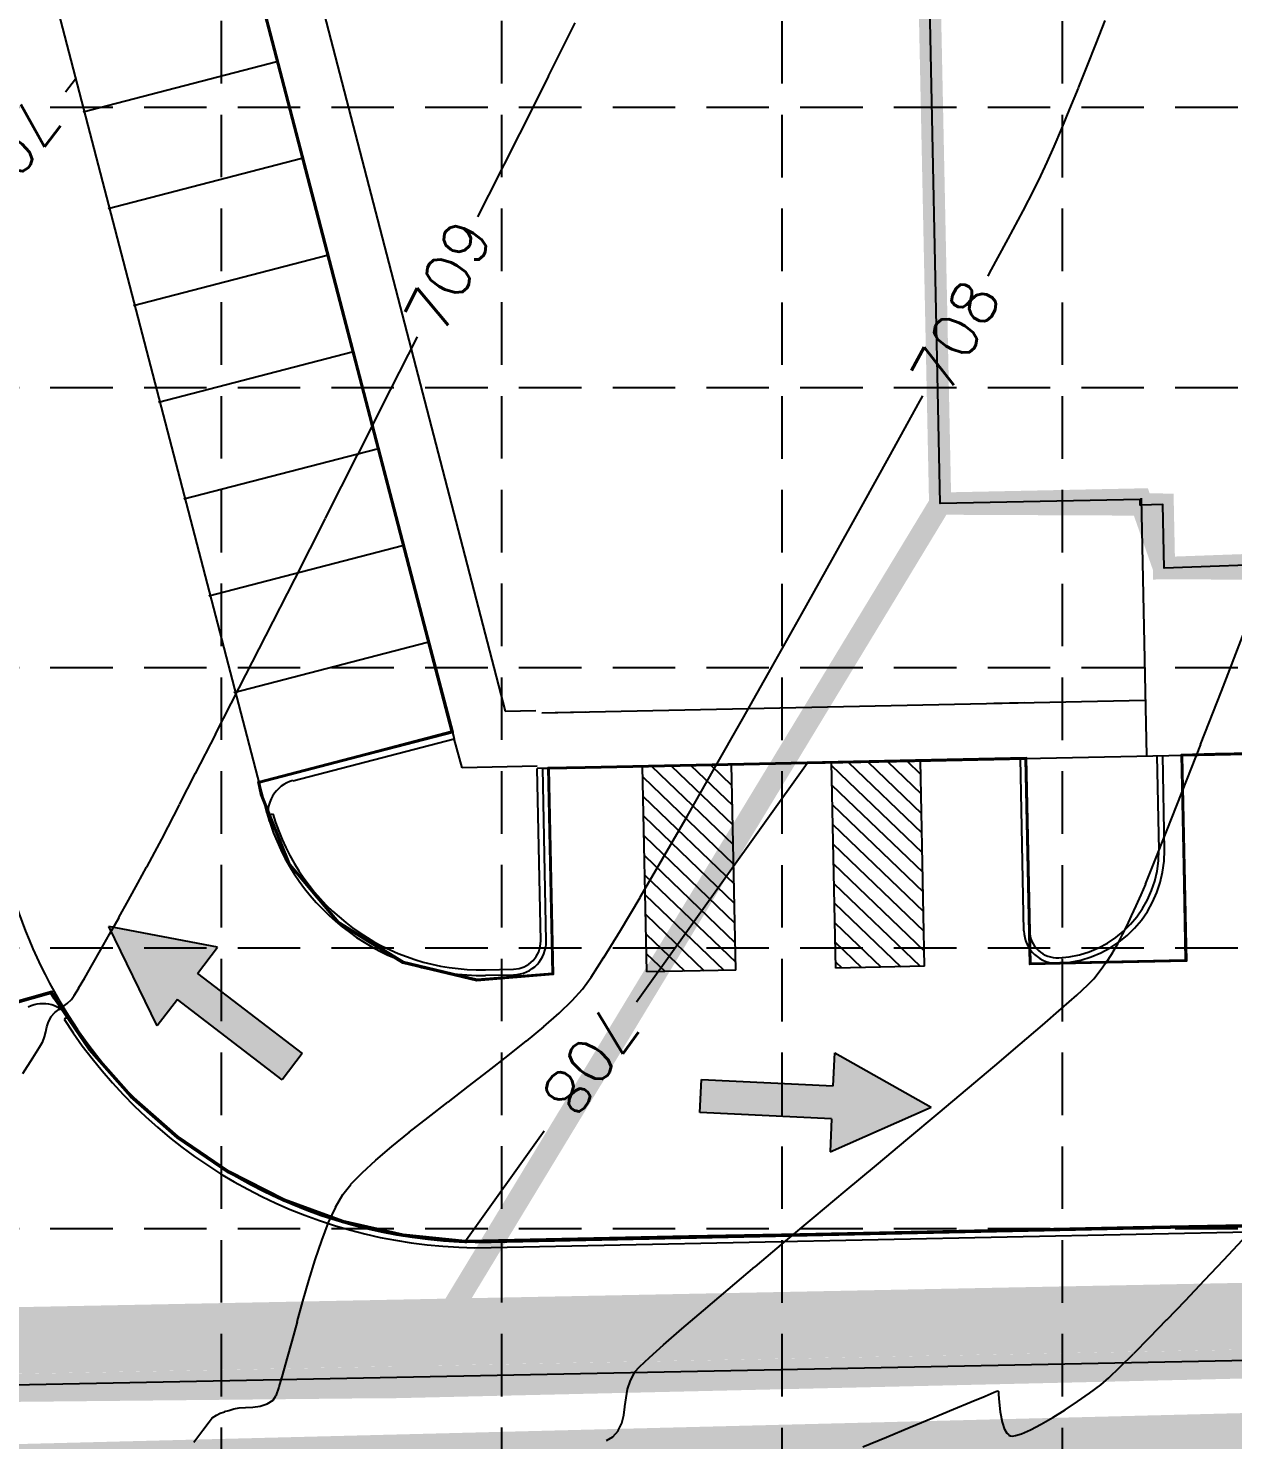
# Model space of a CAD drawing. Extents: x 5513 to 6525, y 3862 to 5479.
# Drawn here: x 5926 to 6034.4, y 4475 to 4602 of the extents above; entities that cross this region are included whole.
import ezdxf

# ---------------------------------------------------------------- set-up
doc = ezdxf.new("R2010")
doc.units = 0
doc.header["$LTSCALE"] = 50
doc.header["$MEASUREMENT"] = 0
for name, pattern in [('DAREA', [0.45, 0.35, -0.1]), ('DASH', [0.375, 0.25, -0.125]), ('HIDDEN', [0.375, 0.25, -0.125]), ('HIDDEN2', [0.1875, 0.125, -0.0625])]:
    doc.linetypes.add(name, pattern=pattern)
for name, color, linetype in [('C-BLDG-N', 1, 'Continuous'), ('C-DRNA-E', 11, 'DAREA'), ('C-PKNG-BACK-N', 7, 'Continuous'), ('C-PKNG-FACE-N', 4, 'Continuous'), ('C-PKNG-STRP-N', 7, 'Continuous'), ('C-PVMT-EP-N', 7, 'Continuous'), ('C-PVMT-FACE-F', 7, 'Continuous'), ('C-TOPO-MINR-N', 7, 'Continuous'), ('C-WTRC-EDGE', 4, 'HIDDEN2'), ('C-WTRC-FLOW-N', 7, 'Continuous'), ('CONT-MNR', 14, 'Continuous'), ('GRID', 254, 'HIDDEN'), ('l-walk-n', 6, 'Continuous'), ('LIMITS OF DISTURBANCE', 1, 'DASH'), ('SILT FENCE', 200, 'Continuous'), ('v-prop-line', 3, 'Continuous')]:
    doc.layers.add(name, color=color, linetype=linetype)
for name, color, linetype, plot in [('C-TOPO-TINN--SUB-FACE', 6, 'Continuous', False), ('C-TOPO-TINN-CURB', 5, 'Continuous', False), ('C-TOPO-TINN-PVMT', 4, 'Continuous', False), ('C-TOPO-TINN-SUBG', 3, 'Continuous', False)]:
    doc.layers.add(name, color=color, linetype=linetype, plot=plot)
doc.styles.add('L100', font='simplex', dxfattribs={"height": 5})
doc.styles.add('L80', font='simplex', dxfattribs={"height": 4})

# ---------------------------------------------------------------- blocks, each defined once
blk = doc.blocks.new('tf')
for p, q in [((0.0358, 0.1557), (-0.0842, 0.0957)), ((0.0358, 0.1157), (0.0358, 0.1557)), ((0.0358, 0.1157), (0.1958, 0.1157)), ((0.1958, 0.1157), (0.1958, 0.0757)), ((0.0358, 0.0357), (-0.0842, 0.0957)), ((0.0358, 0.0757), (0.0358, 0.0357)), ((0.1958, 0.0757), (0.0358, 0.0757))]:
    blk.add_line(p, q)
for points in [[(0.0358, 0.1557), (0.0358, 0.0357), (-0.0842, 0.0957), (0.0358, 0.0357)], [(0.1958, 0.0757), (0.1958, 0.1157), (0.0358, 0.0757), (0.0358, 0.1157)]]:
    blk.add_solid(points)

msp = doc.modelspace()

# ---------------------------------------------------------------- hatches: boundary and pattern name
at = {"layer": 'C-PKNG-STRP-N'}
h = msp.add_hatch(dxfattribs=at)
h.set_pattern_fill('ANSI31', scale=10, angle=271.1876, style=0)
h.set_pattern_definition([(316.1876, (5933.8457, 4448.4701), (0.865374, 0.902013), [])])
h.paths.add_polyline_path([(6006.26, 4536.08), (5998.26, 4535.92), (5998.64, 4517.42), (6006.64, 4517.59)])
h.paths.add_polyline_path([(5989.26, 4535.73), (5981.26, 4535.57), (5981.65, 4517.07), (5989.65, 4517.24)])

# ---------------------------------------------------------------- linework, layer by layer
at = {"layer": 'C-BLDG-N', "color": 7}
msp.add_lwpolyline([(6039.82, 4553.83), (6028.19, 4553.41), (6028.07, 4559.12), (6026.04, 4559.08), (6026.03, 4559.58), (6008.04, 4559.21), (6005.13, 4699.51), (5940.81, 4698.18), (5940.68, 4704.51), (5927.01, 4704.23), (5926.13, 4746.89), (5939.79, 4747.17), (5939.66, 4753.5)], dxfattribs=at)
at = {"layer": 'C-DRNA-E', "color": 7, "const_width": 2, "flags": 128}
msp.add_lwpolyline([(5728.77, 4476.01), (6423.84, 4489.8), (6414.53, 5124.61), (6036.52, 5117.29), (6006.42, 5046.81), (5930.42, 4919.4)], dxfattribs=at)
at = {"layer": 'C-PKNG-BACK-N', "color": 7}
for p, q in [((5972.09, 4519.87), (5971.77, 4535.37)), ((6016.08, 4520.79), (6015.76, 4536.28)), ((6027.54, 4536.53), (6027.71, 4528.03)), ((5967.11, 4517.27), (5969.64, 4517.32)), ((5967.63, 4492.27), (6126.03, 4495.56))]:
    msp.add_line(p, q, dxfattribs=at)
for centre, radius, start, end in [((5966.7, 4536.76), 19.5, 196.2465, 271.1876), ((6018.22, 4527.83), 9.5, 272.9659, 1.1876), ((6018.58, 4520.84), 2.5, 181.1876, 272.9659), ((5969.59, 4519.82), 2.5, 271.1876, 1.1876), ((5966.7, 4536.76), 44.5, 212.5576, 271.1876)]:
    msp.add_arc(centre, radius, start, end, dxfattribs=at)
at = {"layer": 'C-PKNG-FACE-N', "color": 7}
for p, q in [((5972.59, 4519.88), (5972.27, 4535.38)), ((6015.58, 4520.78), (6015.26, 4536.27)), ((6028.04, 4536.54), (6028.21, 4528.04)), ((5947.5, 4531.17), (5947.98, 4531.31)), ((5967.12, 4516.77), (5969.65, 4516.82)), ((5929.62, 4513.09), (5929.2, 4512.82)), ((5967.62, 4492.77), (6126.02, 4496.06))]:
    msp.add_line(p, q, dxfattribs=at)
for centre, radius, start, end in [((5966.7, 4536.76), 20, 196.2465, 271.1876), ((6018.22, 4527.83), 10, 272.9659, 1.1876), ((6018.58, 4520.84), 3, 181.1876, 272.9659), ((5969.59, 4519.82), 3, 271.1876, 1.1876), ((5966.7, 4536.76), 44, 212.5576, 271.1876)]:
    msp.add_arc(centre, radius, start, end, dxfattribs=at)
at = {"layer": 'C-PKNG-STRP-N', "color": 7}
for p, q in [((5981.65, 4517.07), (5981.26, 4535.57)), ((5989.65, 4517.24), (5989.26, 4535.73)), ((5998.64, 4517.42), (5998.26, 4535.92)), ((6006.64, 4517.59), (6006.26, 4536.08)), ((6006.64, 4517.59), (5998.64, 4517.42)), ((5989.65, 4517.24), (5981.65, 4517.07))]:
    msp.add_line(p, q, dxfattribs=at)
at = {"layer": 'C-PVMT-EP-N', "color": 7}
msp.add_line((5906.82, 4687.25), (5947.35, 4531.72), dxfattribs=at)
msp.add_lwpolyline([(5903.57, 4604.55), (5924.13, 4525.67, 0.078495), (5929.62, 4513.09, 1.7238)], format="xyb", dxfattribs=at)
msp.add_arc((5966.7, 4536.76), 20, 194.6047, 196.2465, dxfattribs=at)
at = {"layer": 'C-PVMT-FACE-F', "color": 7}
for p, q in [((5928.11, 4697.58), (5968.88, 4540.53)), ((5924.46, 4690.95), (5964.3, 4538.05)), ((5930.91, 4594.47), (5948.33, 4599)), ((5933.17, 4585.76), (5950.6, 4590.28)), ((5935.43, 4577.05), (5952.86, 4581.57)), ((5937.7, 4568.34), (5955.12, 4572.86)), ((5939.96, 4559.63), (5957.38, 4564.15)), ((5942.22, 4550.92), (5959.64, 4555.44)), ((5944.48, 4542.21), (5961.9, 4546.73)), ((5968.88, 4540.53), (5971.66, 4540.59)), ((5949.79, 4534.28), (5964.3, 4538.05)), ((5965.03, 4535.45), (5964.3, 4538.05)), ((5971.76, 4535.59), (5965.03, 4535.45))]:
    msp.add_line(p, q, dxfattribs=at)
for centre, start, end in [((5950.54, 4531.38), 104.5537, 194.6047), ((5927.26, 4511.21), 32.9423, 115.6765)]:
    msp.add_arc(centre, 3, start, end, dxfattribs=at)
at = {"layer": 'C-TOPO-MINR-N', "color": 7}
for points, elevation in [([(5929.33, 4596.26), (5930.23, 4597.42)], 707), ([(5980.72, 4514.39), (5996.08, 4535.87)], 708), ([(5965.27, 4492.79), (5972.41, 4502.77)], 708)]:
    msp.add_lwpolyline(points, dxfattribs=dict(at, elevation=elevation))
at = {"layer": 'C-TOPO-TINN--SUB-FACE', "color": 7}
for points in [[(6042.82, 4536.89, 708.8), (6032.82, 4536.69, 708.8), (6029.72, 4536.62, 708.8), (6029.93, 4526.62, 708.37), (6030.1, 4518.12, 708), (6020.11, 4517.92, 708.1), (6016.21, 4517.84, 708.14), (6016, 4527.83, 708.31), (6015.82, 4536.33, 708.45), (6005.83, 4536.13, 708.48), (5996.08, 4535.92, 708.5), (5986.08, 4535.72, 708.59), (5976.08, 4535.51, 708.67), (5972.73, 4535.44, 708.7), (5972.94, 4525.44, 708.54), (5973.12, 4516.94, 708.4), (5966.36, 4516.38, 708.36), (5959.73, 4517.97, 708.32), (5953.93, 4521.54, 708.28), (5949.54, 4526.75, 708.25), (5946.98, 4533.07, 708.21), (5946.77, 4534.12, 708.2), (5956.45, 4536.64, 708.31), (5964.2, 4538.66, 708.4), (5961.67, 4548.33, 708.29), (5959.15, 4558.01, 708.17), (5956.63, 4567.69, 708.06), (5954.11, 4577.36, 707.95), (5951.59, 4587.04, 707.83), (5949.07, 4596.72, 707.72), (5946.55, 4606.39, 707.61)], [(6035.42, 4494.25, 707.8), (6025.42, 4494.05, 707.9), (6015.42, 4493.85, 708), (6005.42, 4493.65, 708.1), (5995.42, 4493.44, 708.2), (5985.43, 4493.24, 708.3), (5975.43, 4493.04, 708.4), (5965.43, 4492.84, 708.5), (5965.27, 4492.84, 708.5), (5959.72, 4493.39, 708.46), (5954.27, 4494.63, 708.43), (5949.02, 4496.54, 708.39), (5944.05, 4499.08, 708.35), (5939.43, 4502.23, 708.31), (5935.23, 4505.91, 708.28), (5931.53, 4510.09, 708.24), (5928.37, 4514.7, 708.2), (5928.05, 4515.25, 708.2), (5918.42, 4512.54, 708.2)]]:
    msp.add_polyline3d(points, dxfattribs=at)
at = {"layer": 'C-TOPO-TINN-CURB', "color": 7}
for points in [[(6042.82, 4536.89, 708.8), (6032.82, 4536.69, 708.8), (6029.72, 4536.62, 708.8), (6029.93, 4526.62, 708.37), (6030.1, 4518.12, 708), (6020.11, 4517.92, 708.1), (6016.21, 4517.84, 708.14), (6016, 4527.83, 708.31), (6015.82, 4536.33, 708.45), (6005.83, 4536.13, 708.48), (5996.08, 4535.92, 708.5), (5986.08, 4535.72, 708.59), (5976.08, 4535.51, 708.67), (5972.73, 4535.44, 708.7), (5972.94, 4525.44, 708.54), (5973.12, 4516.94, 708.4), (5966.36, 4516.38, 708.36), (5959.73, 4517.97, 708.32), (5953.93, 4521.54, 708.28), (5949.54, 4526.75, 708.25), (5946.98, 4533.07, 708.21), (5946.77, 4534.12, 708.2), (5956.45, 4536.64, 708.31), (5964.2, 4538.66, 708.4), (5961.67, 4548.33, 708.29), (5959.15, 4558.01, 708.17), (5956.63, 4567.69, 708.06), (5954.11, 4577.36, 707.95), (5951.59, 4587.04, 707.83), (5949.07, 4596.72, 707.72), (5946.55, 4606.39, 707.61)], [(6035.42, 4494.15, 707.8), (6025.42, 4493.95, 707.9), (6015.42, 4493.75, 708), (6005.42, 4493.55, 708.1), (5995.43, 4493.34, 708.2), (5985.43, 4493.14, 708.3), (5975.43, 4492.94, 708.4), (5965.43, 4492.74, 708.5), (5965.27, 4492.74, 708.5), (5959.7, 4493.3, 708.46), (5954.24, 4494.54, 708.43), (5948.98, 4496.45, 708.39), (5944, 4499, 708.35), (5939.37, 4502.15, 708.31), (5935.16, 4505.84, 708.28), (5931.45, 4510.03, 708.24), (5928.29, 4514.65, 708.2), (5928.01, 4515.13, 708.2), (5918.41, 4512.44, 708.2)]]:
    msp.add_polyline3d(points, dxfattribs=at)
at = {"layer": 'C-TOPO-TINN-PVMT', "color": 7}
for points in [[(6042.77, 4536.84, 708.3), (6032.77, 4536.63, 708.3), (6029.77, 4536.57, 708.3), (6029.98, 4526.57, 707.87), (6030.15, 4518.08, 707.5), (6020.16, 4517.87, 707.6), (6016.16, 4517.79, 707.64), (6015.95, 4527.78, 707.81), (6015.77, 4536.28, 707.95), (6005.78, 4536.07, 707.98), (5996.08, 4535.87, 708), (5986.08, 4535.67, 708.09), (5976.08, 4535.46, 708.17), (5972.78, 4535.39, 708.2), (5972.99, 4525.39, 708.04), (5973.17, 4516.89, 707.9), (5966.36, 4516.33, 707.86), (5959.71, 4517.92, 707.82), (5953.9, 4521.5, 707.78), (5949.49, 4526.72, 707.75), (5946.94, 4533.06, 707.71), (5946.72, 4534.15, 707.7), (5956.39, 4536.67, 707.81), (5964.13, 4538.69, 707.9), (5961.61, 4548.37, 707.79), (5959.09, 4558.05, 707.67), (5956.57, 4567.72, 707.56), (5954.05, 4577.4, 707.45), (5951.53, 4587.08, 707.33), (5949.01, 4596.75, 707.22), (5946.48, 4606.43, 707.11)], [(6035.42, 4494.2, 707.3), (6025.42, 4494, 707.4), (6015.42, 4493.8, 707.5), (6005.42, 4493.6, 707.6), (5995.43, 4493.39, 707.7), (5985.43, 4493.19, 707.8), (5975.43, 4492.99, 707.9), (5965.43, 4492.79, 708), (5965.27, 4492.79, 708), (5959.71, 4493.34, 707.96), (5954.26, 4494.59, 707.93), (5949, 4496.5, 707.89), (5944.02, 4499.04, 707.85), (5939.4, 4502.19, 707.81), (5935.2, 4505.88, 707.78), (5931.49, 4510.06, 707.74), (5928.33, 4514.68, 707.7), (5928.03, 4515.19, 707.7), (5918.4, 4512.49, 707.7)]]:
    msp.add_polyline3d(points, dxfattribs=at)
at = {"layer": 'C-TOPO-TINN-SUBG', "color": 7, "elevation": 708.5}
msp.add_lwpolyline([(6039.82, 4553.83), (6028.19, 4553.41), (6028.07, 4559.12), (6026.04, 4559.08), (6026.03, 4559.58), (6008.04, 4559.21), (6005.13, 4699.51), (5940.81, 4698.18), (5940.68, 4704.51), (5927.01, 4704.23), (5926.13, 4746.89), (5939.79, 4747.17), (5939.66, 4753.5)], dxfattribs=at)
at = {"layer": 'C-TOPO-TINN-SUBG', "color": 7}
for points in [[(6042.72, 4536.79, 707.8), (6032.72, 4536.58, 707.8), (6029.82, 4536.52, 707.8), (6030.03, 4526.53, 707.37), (6030.21, 4518.03, 707), (6020.21, 4517.82, 707.1), (6016.11, 4517.73, 707.14), (6015.9, 4527.73, 707.31), (6015.73, 4536.23, 707.45), (6005.73, 4536.02, 707.48), (5996.08, 4535.82, 707.5), (5986.08, 4535.62, 707.59), (5976.08, 4535.41, 707.67), (5972.83, 4535.34, 707.7), (5973.04, 4525.34, 707.54), (5973.22, 4516.85, 707.4), (5966.35, 4516.28, 707.36), (5959.69, 4517.87, 707.32), (5953.86, 4521.46, 707.28), (5949.45, 4526.7, 707.25), (5946.89, 4533.05, 707.21), (5946.66, 4534.19, 707.2), (5956.33, 4536.71, 707.31), (5964.07, 4538.73, 707.4), (5961.55, 4548.4, 707.29), (5959.03, 4558.08, 707.17), (5956.51, 4567.76, 707.06), (5953.99, 4577.44, 706.95), (5951.47, 4587.11, 706.83), (5948.94, 4596.79, 706.72), (5946.42, 4606.47, 706.61)], [(6035.42, 4494.3, 706.8), (6025.42, 4494.1, 706.9), (6015.42, 4493.9, 707), (6005.42, 4493.7, 707.1), (5995.42, 4493.49, 707.2), (5985.43, 4493.29, 707.3), (5975.43, 4493.09, 707.4), (5965.43, 4492.89, 707.5), (5965.28, 4492.89, 707.5), (5959.72, 4493.44, 707.46), (5954.28, 4494.68, 707.43), (5949.04, 4496.59, 707.39), (5944.07, 4499.13, 707.35), (5939.46, 4502.26, 707.31), (5935.27, 4505.95, 707.28), (5931.57, 4510.13, 707.24), (5928.42, 4514.73, 707.2), (5928.08, 4515.31, 707.2), (5918.41, 4512.59, 707.2)]]:
    msp.add_polyline3d(points, dxfattribs=at)
at = {"layer": 'C-WTRC-EDGE', "color": 7, "const_width": 2}
for points in [[(5868.36, 4775), (5872.32, 4478.86), (5959.87, 4479.74), (6008.04, 4559.21), (6005.13, 4699.51), (5940.81, 4698.18), (5940.68, 4704.51), (5927.01, 4704.23), (5926.13, 4746.89), (5939.79, 4747.17), (5939.66, 4753.5), (5991.65, 4754.58), (5991.28, 4772.41)], [(5991.65, 4754.58), (5939.66, 4753.5), (5939.79, 4747.17), (5926.13, 4746.89), (5927.01, 4704.23), (5940.68, 4704.51), (5940.81, 4698.18), (6005.13, 4699.51), (6008.04, 4559.21), (6028.07, 4559.12), (6028.19, 4553.41), (6039.82, 4553.83)]]:
    msp.add_lwpolyline(points, dxfattribs=at)
msp.add_lwpolyline([(6151.93, 4738.42), (6211.45, 4739.29), (6215.17, 4485.66), (5959.87, 4479.74), (6008.04, 4559.21), (6026.03, 4559.58), (6028.19, 4553.41), (6068.93, 4553.14), (6068.78, 4559.97), (6091.35, 4560.94), (6088.45, 4701.24), (6138.77, 4702.28), (6138.64, 4708.61), (6152.3, 4708.9)], close=True, dxfattribs=at)
at = {"layer": 'CONT-MNR', "color": 42}
for points, elevation in [([(6022.08, 4600.61), (6022.88, 4602.67)], 708), ([(6021.28, 4598.58), (6022.08, 4600.61)], 708), ([(6020.49, 4596.61), (6021.28, 4598.58)], 708), ([(6015.5, 4585.56), (6016.5, 4587.47)], 708), ([(5966.44, 4585.01), (5967.43, 4586.97)], 709), ([(5952.72, 4557.89), (5955.61, 4563.59)], 709), ([(5995.59, 4549.29), (5998.29, 4554.12)], 708), ([(5992.9, 4544.49), (5995.59, 4549.29)], 708), ([(6029.83, 4533.28), (6031.49, 4537.53)], 707), ([(6028.42, 4529.71), (6029.83, 4533.28)], 707), ([(5938.55, 4530.12), (5939.59, 4532.12)], 709), ([(5937.35, 4527.85), (5937.98, 4529.02)], 709), ([(5937.98, 4529.02), (5938.55, 4530.12)], 709), ([(6027.31, 4526.91), (6028.42, 4529.71)], 707), ([(5935.83, 4525.05), (5936.62, 4526.51)], 709), ([(6025.67, 4523.02), (6026.13, 4524.02)], 707), ([(5934.13, 4521.98), (5934.99, 4523.53)], 709), ([(6024.86, 4521.26), (6025.25, 4522.11)], 707), ([(5932.47, 4519.02), (5933.28, 4520.47)], 709), ([(5977.78, 4518.38), (5979.26, 4520.8)], 708), ([(6024.06, 4519.67), (6024.46, 4520.45)], 707), ([(5931.71, 4517.7), (5932.47, 4519.02)], 709), ([(5931.05, 4516.55), (5931.71, 4517.7)], 709), ([(6022.54, 4517.31), (6023.11, 4518.12)], 707), ([(6021.33, 4515.9), (6021.87, 4516.46)], 707), ([(5929.48, 4514.22), (5929.85, 4514.59)], 709), ([(5973.74, 4513.36), (5974.92, 4514.5)], 708), ([(5928.35, 4513.41), (5928.71, 4513.7)], 709), ([(5927.43, 4511.23), (5927.54, 4511.69)], 709), ([(6007.86, 4504.35), (6010.49, 4506.55)], 707), ([(5956.01, 4499), (5957.25, 4500.13)], 708), ([(5954.29, 4497.05), (5955.01, 4497.96)], 708), ([(5996.69, 4495), (5999.49, 4497.34)], 707), ([(5953.63, 4495.92), (5954.29, 4497.05)], 708), ([(5951.79, 4491.16), (5952.38, 4492.91)], 708), ([(5950.68, 4487.44), (5951.22, 4489.32)], 708), ([(5986.74, 4486.61), (5988.95, 4488.49)], 707), ([(5950.18, 4485.6), (5950.68, 4487.44)], 708), ([(6028.45, 4485.78), (6030.12, 4487.52)], 706), ([(5981.87, 4482.38), (5983.15, 4483.52)], 707), ([(5948.55, 4479.73), (5948.89, 4480.85)], 708), ([(5980.56, 4481.08), (5980.99, 4481.55)], 707), ([(6023.22, 4480.55), (6024.22, 4481.5)], 706), ([(5979.77, 4478.74), (5979.91, 4479.54)], 707), ([(5979.91, 4479.54), (5980.16, 4480.32)], 707), ([(6021.48, 4479.18), (6022.49, 4479.93)], 706), ([(6022.49, 4479.93), (6023.22, 4480.55)], 706), ([(5948.01, 4478.53), (5948.26, 4478.94)], 708), ([(6013.3, 4479.05), (6013.35, 4478.37)], 706), ([(6020.4, 4478.42), (6021.48, 4479.18)], 706), ([(5942.53, 4476.95), (5942.9, 4477.2)], 708), ([(5942.9, 4477.2), (5943.25, 4477.38)], 708), ([(5945.53, 4477.88), (5946.18, 4477.92)], 708), ([(6017.14, 4476.37), (6018.18, 4476.98)], 706), ([(6013.84, 4475.92), (6014.04, 4475.56)], 706)]:
    msp.add_lwpolyline(points, dxfattribs=dict(at, elevation=elevation))
at = {"layer": 'CONT-MNR', "color": 42, "extrusion": (0.894767, -0.446533, 0), "elevation": 3291.25}
msp.add_lwpolyline([(6780.91, 709), (6786.26, 709)], dxfattribs=at)
at = {"layer": 'CONT-MNR', "color": 42, "extrusion": (0.894042, -0.447984, 0), "elevation": 3280.25}
msp.add_lwpolyline([(6780.43, 709), (6786.24, 709)], dxfattribs=at)
at = {"layer": 'CONT-MNR', "color": 42, "extrusion": (0.925588, -0.378532, 0), "elevation": 3832.53}
msp.add_lwpolyline([(6531.48, 708), (6533.51, 708)], dxfattribs=at)
at = {"layer": 'CONT-MNR', "color": 42, "extrusion": (0.922843, -0.385176, 0), "elevation": 3785.48}
msp.add_lwpolyline([(6556.96, 708), (6558.87, 708)], dxfattribs=at)
at = {"layer": 'CONT-MNR', "color": 42, "extrusion": (0.893482, -0.449099, 0), "elevation": 3271.78}
msp.add_lwpolyline([(6778.34, 709), (6784.52, 709)], dxfattribs=at)
at = {"layer": 'CONT-MNR', "color": 42, "extrusion": (0.919581, -0.3929, 0), "elevation": 3730.37}
msp.add_lwpolyline([(6586.71, 708), (6588.47, 708)], dxfattribs=at)
at = {"layer": 'CONT-MNR', "color": 42, "extrusion": (0.915434, -0.402469, 0), "elevation": 3661.48}
msp.add_lwpolyline([(6623.69, 708), (6625.26, 708)], dxfattribs=at)
at = {"layer": 'CONT-MNR', "color": 42, "extrusion": (0.909697, -0.415273, 0), "elevation": 3568.18}
msp.add_lwpolyline([(6673.06, 708), (6674.41, 708)], dxfattribs=at)
at = {"layer": 'CONT-MNR', "color": 42, "extrusion": (0.895703, -0.444652, 0), "elevation": 3349.17}
msp.add_lwpolyline([(6784.26, 708), (6785.63, 708)], dxfattribs=at)
at = {"layer": 'CONT-MNR', "color": 42, "extrusion": (0.882961, -0.469446, 0), "elevation": 3158.78}
msp.add_lwpolyline([(6869.95, 708), (6872.82, 708)], dxfattribs=at)
at = {"layer": 'CONT-MNR', "color": 42, "extrusion": (0.880583, -0.473892, 0), "elevation": 3124.1}
msp.add_lwpolyline([(6882.29, 708), (6885.79, 708)], dxfattribs=at)
at = {"layer": 'CONT-MNR', "color": 42, "extrusion": (0.878938, -0.476936, 0), "elevation": 3100.27}
msp.add_lwpolyline([(6892.77, 708), (6893.06, 708)], dxfattribs=at)
at = {"layer": 'CONT-MNR', "color": 42, "extrusion": (0.892341, -0.451361, 0), "elevation": 3254.61}
msp.add_lwpolyline([(6766.97, 709), (6772.32, 709)], dxfattribs=at)
at = {"layer": 'CONT-MNR', "color": 42, "extrusion": (0.89206, -0.451917, 0), "elevation": 3250.4}
msp.add_lwpolyline([(6762.44, 709), (6769, 709)], dxfattribs=at)
at = {"layer": 'CONT-MNR', "color": 42, "extrusion": (0.87662, -0.481183, 0), "elevation": 3066.91}
msp.add_lwpolyline([(6894.56, 708), (6895.41, 708)], dxfattribs=at)
at = {"layer": 'CONT-MNR', "color": 42, "extrusion": (0.875679, -0.482893, 0), "elevation": 3053.45}
msp.add_lwpolyline([(6895.36, 708), (6900.53, 708)], dxfattribs=at)
at = {"layer": 'CONT-MNR', "color": 42, "extrusion": (0.87479, -0.484503, 0), "elevation": 3040.77}
msp.add_lwpolyline([(6895.59, 708), (6900.96, 708)], dxfattribs=at)
at = {"layer": 'CONT-MNR', "color": 42, "extrusion": (0.873905, -0.486097, 0), "elevation": 3028.19}
msp.add_lwpolyline([(6895.62, 708), (6901.12, 708)], dxfattribs=at)
at = {"layer": 'CONT-MNR', "color": 42, "extrusion": (0.891559, -0.452904, 0), "elevation": 3242.92}
msp.add_lwpolyline([(6753.51, 709), (6759.63, 709)], dxfattribs=at)
at = {"layer": 'CONT-MNR', "color": 42, "extrusion": (0.891318, -0.453379, 0), "elevation": 3239.32}
msp.add_lwpolyline([(6749.5, 709), (6755.24, 709)], dxfattribs=at)
at = {"layer": 'CONT-MNR', "color": 42, "extrusion": (0.891064, -0.453877, 0), "elevation": 3235.54}
msp.add_lwpolyline([(6746.05, 709), (6751.31, 709)], dxfattribs=at)
at = {"layer": 'CONT-MNR', "color": 42, "extrusion": (0.932414, -0.361391, 0), "elevation": 3984.03}
msp.add_lwpolyline([(6415.75, 707), (6421.43, 707)], dxfattribs=at)
at = {"layer": 'CONT-MNR', "color": 42, "extrusion": (0.870856, -0.491537, 0), "elevation": 2985.16}
msp.add_lwpolyline([(6897.97, 708), (6903.33, 708)], dxfattribs=at)
at = {"layer": 'CONT-MNR', "color": 42, "extrusion": (0.890777, -0.454441, 0), "elevation": 3231.27}
msp.add_lwpolyline([(6743.43, 709), (6748.1, 709)], dxfattribs=at)
at = {"layer": 'CONT-MNR', "color": 42, "extrusion": (0.931966, -0.362545, 0), "elevation": 3976.08}
msp.add_lwpolyline([(6415.51, 707), (6420.68, 707)], dxfattribs=at)
at = {"layer": 'CONT-MNR', "color": 42, "extrusion": (0.869534, -0.493873, 0), "elevation": 2966.64}
msp.add_lwpolyline([(6900.8, 708), (6905.95, 708)], dxfattribs=at)
at = {"layer": 'CONT-MNR', "color": 42, "extrusion": (0.890419, -0.455143, 0), "elevation": 3225.96}
msp.add_lwpolyline([(6742.01, 709), (6745.98, 709)], dxfattribs=at)
at = {"layer": 'CONT-MNR', "color": 42, "extrusion": (0.86792, -0.496704, 0), "elevation": 2944.13}
msp.add_lwpolyline([(6905.57, 708), (6910.43, 708)], dxfattribs=at)
at = {"layer": 'CONT-MNR', "color": 42, "extrusion": (0.889905, -0.456145, 0), "elevation": 3218.36}
msp.add_lwpolyline([(6742.48, 709), (6745.64, 709)], dxfattribs=at)
at = {"layer": 'CONT-MNR', "color": 42, "extrusion": (0.865861, -0.500285, 0), "elevation": 2915.58}
msp.add_lwpolyline([(6913.2, 708), (6917.68, 708)], dxfattribs=at)
at = {"layer": 'CONT-MNR', "color": 42, "extrusion": (0.87878, -0.477228, 0), "elevation": 3056.81}
msp.add_lwpolyline([(6810.92, 709), (6812.45, 709)], dxfattribs=at)
at = {"layer": 'CONT-MNR', "color": 42, "extrusion": (0.863091, -0.505049, 0), "elevation": 2877.44}
msp.add_lwpolyline([(6925.15, 708), (6929.16, 708)], dxfattribs=at)
at = {"layer": 'CONT-MNR', "color": 42, "extrusion": (0.927574, -0.373639, 0), "elevation": 3899.35}
msp.add_lwpolyline([(6449, 707), (6451.09, 707)], dxfattribs=at)
at = {"layer": 'CONT-MNR', "color": 42, "extrusion": (0.875611, -0.483018, 0), "elevation": 3011.79}
msp.add_lwpolyline([(6827.55, 709), (6829.29, 709)], dxfattribs=at)
at = {"layer": 'CONT-MNR', "color": 42, "extrusion": (0.921106, -0.389312, 0), "elevation": 3789.45}
msp.add_lwpolyline([(6513.15, 707), (6514.19, 707)], dxfattribs=at)
at = {"layer": 'CONT-MNR', "color": 42, "extrusion": (0.859102, -0.511805, 0), "elevation": 2823.02}
msp.add_lwpolyline([(6944.04, 708), (6947.51, 708)], dxfattribs=at)
at = {"layer": 'CONT-MNR', "color": 42, "extrusion": (0.909665, -0.415342, 0), "elevation": 3602.74}
msp.add_lwpolyline([(6616.15, 707), (6617.15, 707)], dxfattribs=at)
at = {"layer": 'CONT-MNR', "color": 42, "extrusion": (0.872784, -0.488106, 0), "elevation": 2972.01}
msp.add_lwpolyline([(6841.46, 709), (6843.2, 709)], dxfattribs=at)
at = {"layer": 'CONT-MNR', "color": 42, "extrusion": (0.899494, -0.436933, 0), "elevation": 3443.84}
msp.add_lwpolyline([(6698.4, 707), (6699.3, 707)], dxfattribs=at)
at = {"layer": 'CONT-MNR', "color": 42, "extrusion": (0.84188, -0.539665, 0), "elevation": 2632.47}
msp.add_lwpolyline([(7054.18, 707), (7055.1, 707)], dxfattribs=at)
at = {"layer": 'CONT-MNR', "color": 42, "extrusion": (0.866366, -0.499409, 0), "elevation": 2961.88}
msp.add_lwpolyline([(6923.27, 707), (6924.16, 707)], dxfattribs=at)
at = {"layer": 'CONT-MNR', "color": 42, "extrusion": (0.841091, -0.540894, 0), "elevation": 2583.89}
msp.add_lwpolyline([(7031.6, 708), (7033.72, 708)], dxfattribs=at)
at = {"layer": 'CONT-MNR', "color": 42, "extrusion": (0.861644, -0.507512, 0), "elevation": 2818.25}
msp.add_lwpolyline([(6900.66, 709), (6901.74, 709)], dxfattribs=at)
at = {"layer": 'CONT-MNR', "color": 42, "extrusion": (0.812016, -0.583635, 0), "elevation": 2217.08}
msp.add_lwpolyline([(7154.4, 708), (7155.72, 708)], dxfattribs=at)
at = {"layer": 'CONT-MNR', "color": 42, "extrusion": (0.786155, -0.618029, 0), "elevation": 1942.82}
msp.add_lwpolyline([(7272.33, 707), (7273.41, 707)], dxfattribs=at)
at = {"layer": 'CONT-MNR', "color": 42, "extrusion": (0.852711, -0.522382, 0), "elevation": 2698.13}
msp.add_lwpolyline([(6947.72, 709), (6948.51, 709)], dxfattribs=at)
at = {"layer": 'CONT-MNR', "color": 42, "extrusion": (0.740239, -0.672343, 0), "elevation": 1387.58}
msp.add_lwpolyline([(7359.01, 708), (7360.4, 708)], dxfattribs=at)
at = {"layer": 'CONT-MNR', "color": 42, "extrusion": (0.663067, -0.74856, 0), "elevation": 612.15}
msp.add_lwpolyline([(7498.5, 707), (7500.33, 707)], dxfattribs=at)
at = {"layer": 'CONT-MNR', "color": 42, "extrusion": (-0.678708, 0.734408, 0), "elevation": -770.21}
msp.add_lwpolyline([(-7485.75, 707), (-7487.09, 707)], dxfattribs=at)
at = {"layer": 'CONT-MNR', "color": 42, "extrusion": (0.546196, -0.837657, 0), "elevation": -542.69}
msp.add_lwpolyline([(7431.59, 709), (7432.05, 709)], dxfattribs=at)
at = {"layer": 'CONT-MNR', "color": 42, "extrusion": (-0.585253, 0.810851, 0), "elevation": 190.12}
msp.add_lwpolyline([(-7449.41, 709), (-7449.88, 709)], dxfattribs=at)
at = {"layer": 'CONT-MNR', "color": 42, "extrusion": (0.825862, -0.563872, 0), "elevation": 2351.59}
msp.add_lwpolyline([(7072.11, 709), (7072.54, 709)], dxfattribs=at)
at = {"layer": 'CONT-MNR', "color": 42, "extrusion": (0.654847, -0.755762, 0), "elevation": 530.16}
msp.add_lwpolyline([(7502.46, 707), (7504.74, 707)], dxfattribs=at)
at = {"layer": 'CONT-MNR', "color": 42, "extrusion": (0.954688, -0.297607, 0), "elevation": 4316.2}
msp.add_lwpolyline([(6071.79, 709), (6072.25, 709)], dxfattribs=at)
at = {"layer": 'CONT-MNR', "color": 42, "extrusion": (0.882429, -0.470446, 0), "elevation": 3107.92}
msp.add_lwpolyline([(6770.72, 709), (6771.23, 709)], dxfattribs=at)
at = {"layer": 'CONT-MNR', "color": 42, "extrusion": (0.759539, -0.650461, 0), "elevation": 1567.01}
msp.add_lwpolyline([(7283.76, 709), (7284.27, 709)], dxfattribs=at)
at = {"layer": 'CONT-MNR', "color": 42, "extrusion": (-0.660335, 0.750971, 0), "elevation": -555.26}
msp.add_lwpolyline([(-7464.59, 708), (-7466.44, 708)], dxfattribs=at)
at = {"layer": 'CONT-MNR', "color": 42, "extrusion": (0.932742, -0.360544, 0), "elevation": 3902.27}
msp.add_lwpolyline([(6344.38, 709), (6344.91, 709)], dxfattribs=at)
at = {"layer": 'CONT-MNR', "color": 42, "extrusion": (0.978123, -0.208029, 0), "elevation": 4859.3}
msp.add_lwpolyline([(5646.09, 709), (5646.54, 709)], dxfattribs=at)
at = {"layer": 'CONT-MNR', "color": 42, "extrusion": (0.638657, -0.769491, 0), "elevation": 342.23}
msp.add_lwpolyline([(7475.37, 708), (7477.39, 708)], dxfattribs=at)
at = {"layer": 'CONT-MNR', "color": 42, "extrusion": (0.649892, -0.760027, 0), "elevation": 481.1}
msp.add_lwpolyline([(7503.12, 707), (7505.77, 707)], dxfattribs=at)
at = {"layer": 'CONT-MNR', "color": 42, "extrusion": (0.847045, -0.531522, 0), "elevation": 2623.09}
msp.add_lwpolyline([(6969.63, 709), (6970.75, 709)], dxfattribs=at)
at = {"layer": 'CONT-MNR', "color": 42, "extrusion": (0.858819, -0.512279, 0), "elevation": 2779.67}
msp.add_lwpolyline([(6909.81, 709), (6910.31, 709)], dxfattribs=at)
at = {"layer": 'CONT-MNR', "color": 42, "extrusion": (0.624124, -0.781325, 0), "elevation": 202.07}
msp.add_lwpolyline([(7478.33, 708), (7480.47, 708)], dxfattribs=at)
at = {"layer": 'CONT-MNR', "color": 42, "extrusion": (0.64668, -0.762761, 0), "elevation": 449.45}
msp.add_lwpolyline([(7502.1, 707), (7505.08, 707)], dxfattribs=at)
at = {"layer": 'CONT-MNR', "color": 42, "extrusion": (0.843772, -0.536702, 0), "elevation": 2580.34}
msp.add_lwpolyline([(6983.89, 709), (6985.57, 709)], dxfattribs=at)
at = {"layer": 'CONT-MNR', "color": 42, "extrusion": (0.614931, -0.788581, 0), "elevation": 114.48}
msp.add_lwpolyline([(7477.95, 708), (7480.18, 708)], dxfattribs=at)
at = {"layer": 'CONT-MNR', "color": 42, "extrusion": (0.644526, -0.764582, 0), "elevation": 428.29}
msp.add_lwpolyline([(7500.11, 707), (7503.34, 707)], dxfattribs=at)
at = {"layer": 'CONT-MNR', "color": 42, "extrusion": (-0.610078, 0.792341, 0), "elevation": -68.57}
msp.add_lwpolyline([(-7476.23, 708), (-7478.51, 708)], dxfattribs=at)
at = {"layer": 'CONT-MNR', "color": 42, "extrusion": (0.609092, -0.7931, 0), "elevation": 59.27}
msp.add_lwpolyline([(7474.02, 708), (7476.31, 708)], dxfattribs=at)
at = {"layer": 'CONT-MNR', "color": 42, "extrusion": (0.611906, -0.790931, 0), "elevation": 85.82}
msp.add_lwpolyline([(7471.52, 708), (7473.76, 708)], dxfattribs=at)
at = {"layer": 'CONT-MNR', "color": 42, "extrusion": (-0.618852, 0.785507, 0), "elevation": -151.66}
msp.add_lwpolyline([(-7468.3, 708), (-7470.47, 708)], dxfattribs=at)
at = {"layer": 'CONT-MNR', "color": 42, "extrusion": (0.642159, -0.766572, 0), "elevation": 405.1}
msp.add_lwpolyline([(7494.38, 707), (7497.96, 707)], dxfattribs=at)
at = {"layer": 'CONT-MNR', "color": 42, "extrusion": (0.630746, -0.775989, 0), "elevation": 265.41}
msp.add_lwpolyline([(7463.08, 708), (7465.13, 708)], dxfattribs=at)
at = {"layer": 'CONT-MNR', "color": 42, "extrusion": (0.649121, -0.760685, 0), "elevation": 443.79}
msp.add_lwpolyline([(7452.72, 708), (7454.6, 708)], dxfattribs=at)
at = {"layer": 'CONT-MNR', "color": 42, "extrusion": (-0.641651, 0.766996, 0), "elevation": -400.14}
msp.add_lwpolyline([(-7490.99, 707), (-7494.65, 707)], dxfattribs=at)
at = {"layer": 'CONT-MNR', "color": 42, "extrusion": (0.718511, -0.695515, 0), "elevation": 1150.34}
msp.add_lwpolyline([(7373.64, 708), (7375.08, 708)], dxfattribs=at)
at = {"layer": 'CONT-MNR', "color": 42, "extrusion": (0.641509, -0.767116, 0), "elevation": 398.75}
msp.add_lwpolyline([(7487.38, 707), (7491.07, 707)], dxfattribs=at)
at = {"layer": 'CONT-MNR', "color": 42, "extrusion": (0.910208, -0.414152, 0), "elevation": 3557.05}
msp.add_lwpolyline([(6556.39, 708), (6557.93, 708)], dxfattribs=at)
at = {"layer": 'CONT-MNR', "color": 42, "extrusion": (0.642298, -0.766455, 0), "elevation": 406.45}
msp.add_lwpolyline([(7479.78, 707), (7483.33, 707)], dxfattribs=at)
at = {"layer": 'CONT-MNR', "color": 42, "extrusion": (0.933688, -0.358087, 0), "elevation": 3948.81}
msp.add_lwpolyline([(6326.45, 708), (6328.17, 708)], dxfattribs=at)
at = {"layer": 'CONT-MNR', "color": 42, "extrusion": (0.643313, -0.765603, 0), "elevation": 416.36}
msp.add_lwpolyline([(7475.84, 707), (7479.23, 707)], dxfattribs=at)
at = {"layer": 'CONT-MNR', "color": 42, "extrusion": (0.727841, -0.685746, 0), "elevation": 1311.68}
msp.add_lwpolyline([(7406.35, 706), (7408.82, 706)], dxfattribs=at)
at = {"layer": 'CONT-MNR', "color": 42, "extrusion": (0.955915, -0.293645, 0), "elevation": 4370.59}
msp.add_lwpolyline([(6038.95, 708), (6040.88, 708)], dxfattribs=at)
at = {"layer": 'CONT-MNR', "color": 42, "extrusion": (0.726705, -0.68695, 0), "elevation": 1299.41}
msp.add_lwpolyline([(7405.99, 706), (7408.51, 706)], dxfattribs=at)
at = {"layer": 'CONT-MNR', "color": 42, "extrusion": (0.644881, -0.764283, 0), "elevation": 431.68}
msp.add_lwpolyline([(7471.8, 707), (7474.97, 707)], dxfattribs=at)
at = {"layer": 'CONT-MNR', "color": 42, "extrusion": (0.724849, -0.688908, 0), "elevation": 1279.43}
msp.add_lwpolyline([(7406.97, 706), (7409.47, 706)], dxfattribs=at)
at = {"layer": 'CONT-MNR', "color": 42, "extrusion": (0.650729, -0.75931, 0), "elevation": 489.01}
msp.add_lwpolyline([(7462.8, 707), (7465.36, 707)], dxfattribs=at)
at = {"layer": 'CONT-MNR', "color": 42, "extrusion": (0.718066, -0.695975, 0), "elevation": 1206.83}
msp.add_lwpolyline([(7414.49, 706), (7416.74, 706)], dxfattribs=at)
at = {"layer": 'CONT-MNR', "color": 42, "extrusion": (0.966063, -0.258305, 0), "elevation": 4589.6}
msp.add_lwpolyline([(5868.52, 708), (5870.34, 708)], dxfattribs=at)
at = {"layer": 'CONT-MNR', "color": 42, "extrusion": (0.656226, -0.754565, 0), "elevation": 543.19}
msp.add_lwpolyline([(7456.88, 707), (7459.05, 707)], dxfattribs=at)
at = {"layer": 'CONT-MNR', "color": 42, "extrusion": (0.965874, -0.259013, 0), "elevation": 4585.29}
msp.add_lwpolyline([(5870.23, 708), (5871.89, 708)], dxfattribs=at)
at = {"layer": 'CONT-MNR', "color": 42, "extrusion": (0.712052, -0.702126, 0), "elevation": 1143}
msp.add_lwpolyline([(7422.57, 706), (7424.6, 706)], dxfattribs=at)
at = {"layer": 'CONT-MNR', "color": 42, "extrusion": (0.963358, -0.268217, 0), "elevation": 4529.07}
msp.add_lwpolyline([(5912.27, 708), (5913.71, 708)], dxfattribs=at)
at = {"layer": 'CONT-MNR', "color": 42, "extrusion": (0.684348, -0.729155, 0), "elevation": 825.33}
msp.add_lwpolyline([(7428.01, 707), (7429.22, 707)], dxfattribs=at)
at = {"layer": 'CONT-MNR', "color": 42, "extrusion": (0.702523, -0.711661, 0), "elevation": 1042.84}
msp.add_lwpolyline([(7435.56, 706), (7437.3, 706)], dxfattribs=at)
at = {"layer": 'CONT-MNR', "color": 42, "extrusion": (0.88355, -0.468336, 0), "elevation": 3185.48}
msp.add_lwpolyline([(6759.31, 707), (6760.17, 707)], dxfattribs=at)
at = {"layer": 'CONT-MNR', "color": 42, "extrusion": (0.937662, -0.347549, 0), "elevation": 4020.81}
msp.add_lwpolyline([(6267.04, 708), (6267.88, 708)], dxfattribs=at)
at = {"layer": 'CONT-MNR', "color": 42, "extrusion": (0.284748, -0.958602, 0), "elevation": -2599.28}
msp.add_lwpolyline([(6975.77, 708), (6976.42, 708)], dxfattribs=at)
at = {"layer": 'CONT-MNR', "color": 42, "extrusion": (0.52731, -0.849673, 0), "elevation": -668.84}
msp.add_lwpolyline([(7414.81, 708), (7415.44, 708)], dxfattribs=at)
at = {"layer": 'CONT-MNR', "color": 42, "extrusion": (0.992113, -0.125348, 0), "elevation": 5371.2}
msp.add_lwpolyline([(5192.18, 707), (5192.97, 707)], dxfattribs=at)
at = {"layer": 'CONT-MNR', "color": 42, "extrusion": (0.384274, -0.923219, 0), "elevation": -1824.73}
msp.add_lwpolyline([(7268.52, 706), (7270.25, 706)], dxfattribs=at)
at = {"layer": 'CONT-MNR', "color": 42, "extrusion": (-0.384221, 0.923241, 0), "elevation": 1825.14}
msp.add_lwpolyline([(-7270.15, 706), (-7271.51, 706)], dxfattribs=at)
at = {"layer": 'CONT-MNR', "color": 42, "extrusion": (-0.383897, 0.923376, 0), "elevation": 1827.69}
msp.add_lwpolyline([(-7270.86, 706), (-7271.75, 706)], dxfattribs=at)
at = {"layer": 'CONT-MNR', "color": 42, "extrusion": (-0.381797, 0.924246, 0), "elevation": 1844.22}
msp.add_lwpolyline([(-7267.57, 706), (-7267.89, 706)], dxfattribs=at)
at = {"layer": 'CONT-MNR', "color": 42, "extrusion": (-0.468611, -0.883404, 0), "elevation": -6774.95}
msp.add_lwpolyline([(3213, 706), (3213.06, 706)], dxfattribs=at)
at = {"layer": 'CONT-MNR', "color": 42, "extrusion": (0.589149, 0.808025, 0), "elevation": 7162.12}
msp.add_lwpolyline([(-2219.85, 706), (-2219.9, 706)], dxfattribs=at)
at = {"layer": 'CONT-MNR', "color": 42, "extrusion": (0.998763, 0.049733, 0), "elevation": 6228.62}
msp.add_lwpolyline([(4174.71, 706), (4174.44, 706)], dxfattribs=at)
at = {"layer": 'CONT-MNR', "color": 42, "extrusion": (0.993598, 0.112974, 0), "elevation": 6480.79}
msp.add_lwpolyline([(3770.35, 706), (3769.45, 706)], dxfattribs=at)
at = {"layer": 'CONT-MNR', "color": 42, "extrusion": (-0.555711, 0.831375, 0), "elevation": 377.64}
msp.add_lwpolyline([(-7492.58, 706), (-7493.91, 706)], dxfattribs=at)
at = {"layer": 'CONT-MNR', "color": 42, "extrusion": (0.759137, -0.650931, 0), "elevation": 1597.01}
msp.add_lwpolyline([(7266.34, 708), (7266.79, 708)], dxfattribs=at)
at = {"layer": 'CONT-MNR', "color": 42, "extrusion": (0.334612, -0.942356, 0), "elevation": -2230.6}
msp.add_lwpolyline([(7098.84, 708), (7099.23, 708)], dxfattribs=at)
at = {"layer": 'CONT-MNR', "color": 42, "extrusion": (0.279101, -0.960262, 0), "elevation": -2640.71}
msp.add_lwpolyline([(6957.11, 708), (6957.52, 708)], dxfattribs=at)
at = {"layer": 'CONT-MNR', "color": 42, "extrusion": (0.283094, -0.959092, 0), "elevation": -2611.74}
msp.add_lwpolyline([(6968.45, 708), (6968.91, 708)], dxfattribs=at)
at = {"layer": 'CONT-MNR', "color": 42, "extrusion": (0.17786, -0.984056, 0), "elevation": -3349.08}
msp.add_lwpolyline([(6646.1, 708), (6646.58, 708)], dxfattribs=at)
at = {"layer": 'CONT-MNR', "color": 42, "extrusion": (0.065179, -0.997874, 0), "elevation": -4080.84}
msp.add_lwpolyline([(6224.15, 708), (6224.75, 708)], dxfattribs=at)
at = {"layer": 'CONT-MNR', "color": 42, "extrusion": (0.132137, -0.991231, 0), "elevation": -3652.94}
msp.add_lwpolyline([(6485.74, 708), (6486.41, 708)], dxfattribs=at)
at = {"layer": 'CONT-MNR', "color": 42, "extrusion": (0.969639, -0.24454, 0), "elevation": 4703.16}
msp.add_lwpolyline([(5802.77, 707), (5803.51, 707)], dxfattribs=at)
at = {"layer": 'CONT-MNR', "color": 42, "extrusion": (0.989358, -0.145503, 0), "elevation": 5264.48}
msp.add_lwpolyline([(5299.59, 707), (5300.36, 707)], dxfattribs=at)
at = {"layer": 'CONT-MNR', "color": 42, "extrusion": (0.38408, -0.9233, 0), "elevation": -1826.25}
msp.add_lwpolyline([(7263.91, 706), (7266.12, 706)], dxfattribs=at)
at = {"layer": 'CONT-MNR', "color": 42, "extrusion": (0.384215, -0.923244, 0), "elevation": -1825.19}
msp.add_lwpolyline([(7266.39, 706), (7268.4, 706)], dxfattribs=at)
at = {"layer": 'CONT-MNR', "color": 42, "extrusion": (0.982171, 0.18799, 0), "elevation": 6747.96}
msp.add_lwpolyline([(3267.18, 706), (3266.24, 706)], dxfattribs=at)
at = {"layer": 'CONT-MNR', "color": 42, "extrusion": (0.532365, -0.846515, 0), "elevation": -585.96}
msp.add_lwpolyline([(7477.87, 706), (7479.17, 706)], dxfattribs=at)
at = {"layer": 'CONT-MNR', "color": 42, "extrusion": (0.810224, -0.58612, 0), "elevation": 2190.7}
msp.add_lwpolyline([(7107.62, 708), (7108.97, 708)], dxfattribs=at)
at = {"layer": 'CONT-MNR', "color": 42, "extrusion": (0.799212, -0.601049, 0), "elevation": 2058.45}
msp.add_lwpolyline([(7148.38, 708), (7149.33, 708)], dxfattribs=at)
at = {"layer": 'CONT-MNR', "color": 42, "extrusion": (0.764378, -0.644768, 0), "elevation": 1684.41}
msp.add_lwpolyline([(7275.58, 707), (7276.34, 707)], dxfattribs=at)
at = {"layer": 'CONT-MNR', "color": 42, "extrusion": (0.90622, -0.422806, 0), "elevation": 3525.95}
msp.add_lwpolyline([(6584.07, 707), (6584.8, 707)], dxfattribs=at)
at = {"layer": 'CONT-MNR', "color": 42, "extrusion": (0.383872, -0.923386, 0), "elevation": -1827.89}
msp.add_lwpolyline([(7261.19, 706), (7263.5, 706)], dxfattribs=at)
at = {"layer": 'CONT-MNR', "color": 42, "extrusion": (0.949778, 0.312924, 0), "elevation": 7112.44}
msp.add_lwpolyline([(2369.92, 706), (2369.25, 706)], dxfattribs=at)
at = {"layer": 'CONT-MNR', "color": 42, "extrusion": (0.398686, -0.917088, 0), "elevation": -1706.2}
msp.add_lwpolyline([(7300.94, 706), (7301.83, 706)], dxfattribs=at)
at = {"layer": 'CONT-MNR', "color": 42, "extrusion": (0.463086, -0.886313, 0), "elevation": -1181.02}
msp.add_lwpolyline([(7404.94, 706), (7406.01, 706)], dxfattribs=at)
at = {"layer": 'CONT-MNR', "color": 42, "extrusion": (-0.497751, 0.86732, 0), "elevation": 905.62}
msp.add_lwpolyline([(-7412.24, 707), (-7412.9, 707)], dxfattribs=at)
at = {"layer": 'CONT-MNR', "color": 42, "extrusion": (0.383573, -0.92351, 0), "elevation": -1830.24}
msp.add_lwpolyline([(7258.29, 706), (7260.6, 706)], dxfattribs=at)
at = {"layer": 'CONT-MNR', "color": 42, "extrusion": (-0.696671, -0.717391, 0), "elevation": -7400.54}
msp.add_lwpolyline([(1196.43, 706), (1196.65, 706)], dxfattribs=at)
at = {"layer": 'CONT-MNR', "color": 42, "extrusion": (-0.488672, -0.872468, 0), "elevation": -6843.62}
msp.add_lwpolyline([(3060.2, 706), (3060.3, 706)], dxfattribs=at)
at = {"layer": 'CONT-MNR', "color": 42, "extrusion": (-0.310902, -0.950442, 0), "elevation": -6123.42}
msp.add_lwpolyline([(4324.84, 706), (4324.91, 706)], dxfattribs=at)
at = {"layer": 'CONT-MNR', "color": 42, "extrusion": (-0.099444, -0.995043, 0), "elevation": -5051.24}
msp.add_lwpolyline([(5539.51, 706), (5539.67, 706)], dxfattribs=at)
at = {"layer": 'CONT-MNR', "color": 42, "extrusion": (0.126373, -0.991983, 0), "elevation": -3679.36}
msp.add_lwpolyline([(6531.86, 706), (6532.18, 706)], dxfattribs=at)
at = {"layer": 'CONT-MNR', "color": 42, "extrusion": (0.292032, -0.956409, 0), "elevation": -2523.75}
msp.add_lwpolyline([(7059.58, 706), (7060.14, 706)], dxfattribs=at)
at = {"layer": 'GRID', "color": 253, "linetype": 'HIDDEN', "ltscale": 0.45}
for p, q in [((5943.37, 3989.51), (5943.37, 5452.43)), ((5968.59, 3989.51), (5968.59, 5452.43)), ((5993.82, 3989.5), (5993.82, 5452.43)), ((6019.04, 3989.5), (6019.04, 5452.43)), ((5539.82, 4594.89), (6498.25, 4594.89)), ((5539.82, 4569.67), (6498.25, 4569.67)), ((5539.82, 4544.45), (6498.25, 4544.45)), ((5539.82, 4519.23), (6498.25, 4519.23)), ((5539.82, 4494), (6498.25, 4494))]:
    msp.add_line(p, q, dxfattribs=at)
at = {"layer": 'l-walk-n', "color": 7}
for p, q in [((6026.12, 4559.71), (6026.61, 4536.51)), ((5972.18, 4540.38), (6026.5, 4541.51)), ((5976.16, 4540.46), (5973.38, 4540.4)), ((6015.67, 4541.28), (6012.88, 4541.22)), ((5972.28, 4535.38), (6073.76, 4537.48)), ((5974.55, 4535.43), (5971.77, 4535.37))]:
    msp.add_line(p, q, dxfattribs=at)
at = {"layer": 'LIMITS OF DISTURBANCE', "const_width": 6}
msp.add_lwpolyline([(5572.94, 5127.47), (5544.79, 5069.15), (5566.76, 5054.06), (5603.83, 5054.74), (5603.83, 5018.38), (5855.58, 5025.04), (5860.92, 4528.11), (5834.73, 4513.84), (5868.47, 4470.16), (6224.01, 4479.15), (6251.13, 4517.26), (6223.92, 4532.51), (6207.07, 5065.3), (6308.13, 5070.35), (6318.95, 5080.45), (6280.74, 5136.71)], close=True, dxfattribs=at)
at = {"layer": 'SILT FENCE', "const_width": 6}
msp.add_lwpolyline([(6235.51, 4516.83), (6218.73, 4488.25), (6216.07, 4489.68), (5871, 4482.84), (5852.47, 4513.96)], dxfattribs=at)
at = {"layer": 'v-prop-line', "color": 7}
for p, q in [((6423.84, 4489.8), (5564.72, 4472.75)), ((6215.17, 4485.66), (5872.32, 4478.86))]:
    msp.add_line(p, q, dxfattribs=at)

# ---------------------------------------------------------------- block references
at = {"layer": 'C-WTRC-FLOW-N', "color": 7, "yscale": 74.18440868437301, "zscale": 74.18440868402716}
for p, xscale, rotation in [((5933.86, 4511.74), 74.18440868327897, 322.554267099558), ((6001.34, 4512.3), 74.18440868327909, 177.2159737170215)]:
    msp.add_blockref('tf', p, dxfattribs=dict(at, xscale=xscale, rotation=rotation))

# ---------------------------------------------------------------- texts
at = {"layer": 'C-TOPO-MINR-N', "color": 7, "char_height": 4, "attachment_point": 5, "style": 'L100'}
for s, insert, rotation in [('{707}', (5924.47, 4590.77, 707), 232.3548), ('{708}', (5976.56, 4509.05, 708), 234.4335)]:
    msp.add_mtext(s, dxfattribs=dict(at, insert=insert, rotation=rotation))
at = {"layer": 'CONT-MNR', "color": 42, "char_height": 4, "width": 15.0476, "attachment_point": 1, "style": 'L80'}
for s, insert, rotation in [('\\Fsimplex.shx;\\W1.0000000000;\\T1.0000000000;\\o\\l709', (5959.65, 4576, 709), 63.2095), ('\\Fsimplex.shx;\\W1.0000000000;\\T1.0000000000;\\o\\l708', (6005.2, 4570.74, 708), 61.3631)]:
    msp.add_mtext(s, dxfattribs=dict(at, insert=insert, rotation=rotation))

doc.saveas('drawing.dxf')
